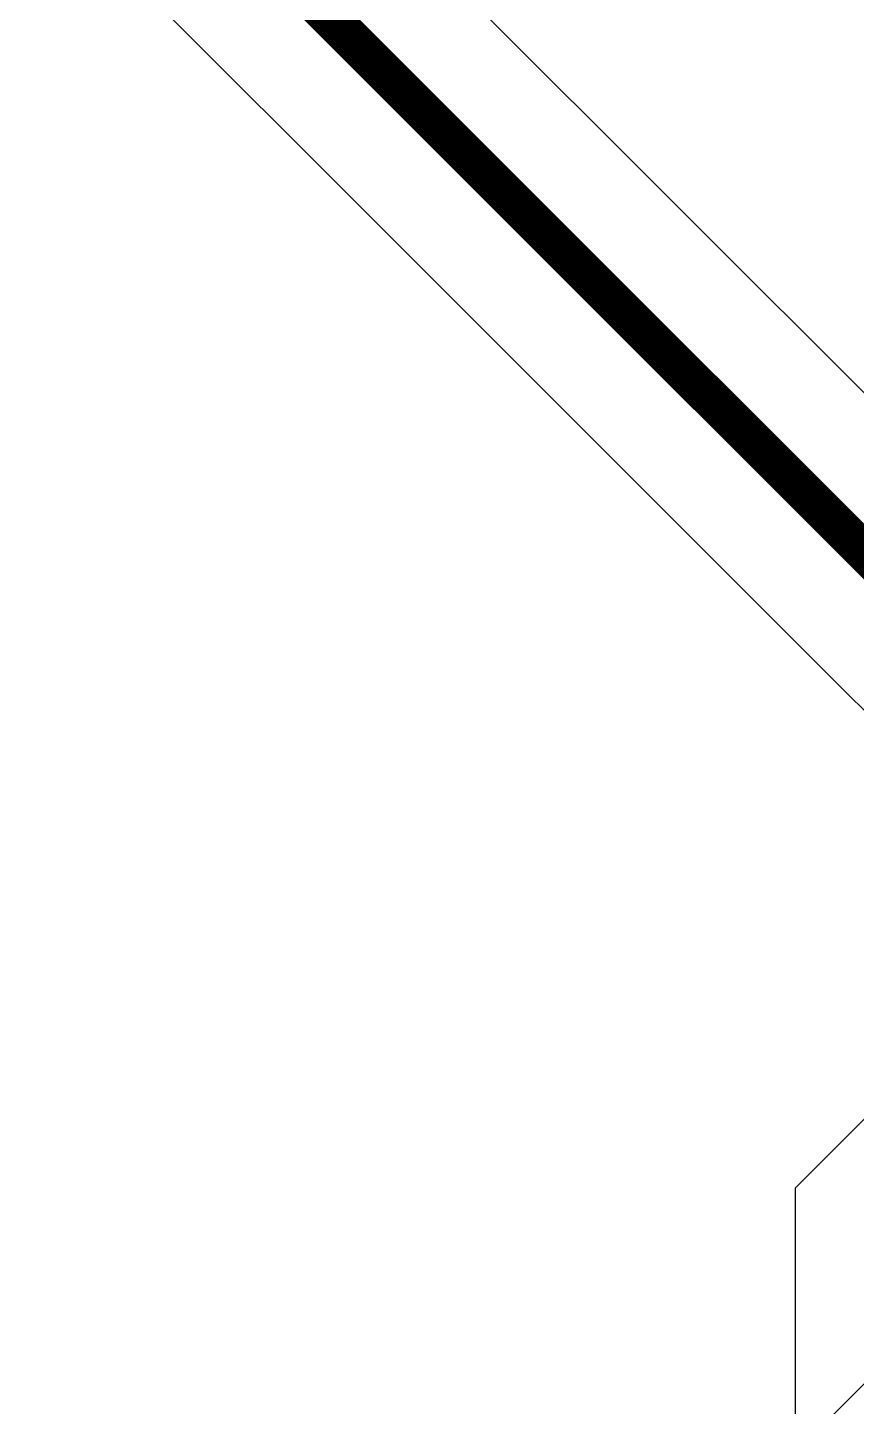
# Model space of a CAD drawing. Extents: x 0 to 323, y 0 to 320.
# Drawn here: x 101.79 to 104.93, y 93.26 to 98.49 of the extents above; entities that cross this region are included whole.
import ezdxf

# ---------------------------------------------------------------- set-up
doc = ezdxf.new("R2010")
doc.units = 0
doc.header["$MEASUREMENT"] = 0
doc.layers.add('ETCH_BOTTOM', color=7, linetype='CONTINUOUS')
doc.layers.add('ETCH_TOP', color=2, linetype='CONTINUOUS')

msp = doc.modelspace()

# ---------------------------------------------------------------- linework, layer by layer
at = {"layer": 'ETCH_BOTTOM'}
for points, format in [([(59.3656, 111.7701), (90.2943, 111.7701), (107.6018, 94.4626, 0.668179), (107.7749, 94.5343), (107.7749, 100.7472), (112.5448, 105.5171), (112.4888, 105.5995, -3.777381), (112.8453, 106.0744, 0.714948), (113.0176, 105.9899), (115.5775, 108.5498, 0.542996), (115.5421, 108.7161, -0.663408), (115.4807, 110.5579, 0.639881), (115.4807, 110.7421, -1.433756), (116.8079, 112.0693, 0.639881), (116.9921, 112.0693, -0.63966), (118.8079, 112.0693, 0.639881), (118.9921, 112.0693, -0.63966), (120.8079, 112.0693, 0.639881), (120.9921, 112.0693, -0.63966), (122.8079, 112.0693, 0.639881), (122.9921, 112.0693, -0.63966), (124.8079, 112.0693, 0.639881), (124.9921, 112.0693, -0.63966), (126.8079, 112.0693, 0.639881)], "xyb"), ([(44.45, 110.8, 0.15, 0.15, 0), (58.9967, 110.8, 0.15, 0.15, 0), (59.5417, 111.345, 0.15, 0.15, 0), (90.1182, 111.345, 0.15, 0.15, 0), (107.795, 93.6682, 0.15, 0.15, 0), (107.795, 85.9818, 0.15, 0.15, 0), (104.2882, 82.475, 0.15, 0.15, 0), (103.5618, 82.475, 0.15, 0.15, 0), (98.575, 77.4882, 0.15, 0.15, 0), (98.575, 75.2617, 0.15, 0.15, 0), (98.15, 74.8367, 0.15, 0.15, 0), (98.15, 68.05, 0.15, 0.15, 0), (95.275, 65.175, 0.15, 0.15, 0), (95.275, 62.425, 0.15, 0.15, 0), (95.975, 61.725, 0.15, 0.15, 0), (95.975, 61.075, 0.15, 0.15, 0), (94.915, 60.015, 0.15, 0.15, 0), (94.915, 49.2483, 0.15, 0.15, 0), (95.675, 48.4883, 0.15, 0.15, 0), (95.675, 48.0117, 0.15, 0.15, 0), (95.25, 47.5867, 0.15, 0.15, 0), (95.25, 46.6, 0.15, 0.15, 0)], "xyseb"), ([(67.1198, 110.9199), (89.9421, 110.9199), (100.6113, 100.2508, -0.513867), (100.5844, 100.0881, 1.394973), (101.3881, 99.2844, -0.513867), (101.5508, 99.3113), (106.0612, 94.8009, -0.434813), (106.056, 94.6527, 0.192837), (105.8525, 94.2555), (105.8508, 94.2373), (100.4499, 88.8364), (100.4499, 88.7378), (100.3622, 88.6501), (98.5122, 88.6501), (98.0009, 88.1388, -0.434592), (97.8527, 88.1439, 0.719488), (96.8013, 87.7085, -0.434609), (96.7002, 87.6001), (95.4856, 87.6001, -0.478266), (95.3865, 87.723, 0.874572), (94.2678, 88.1274), (94.2536, 88.1001), (71.4773, 88.1001, -0.604613)], "xyb")]:
    msp.add_lwpolyline(points, format=format, dxfattribs=at)
at = {"layer": 'ETCH_TOP'}
msp.add_lwpolyline([(108.7999, 98.5001), (108.7999, 98.19), (104.6999, 94.09), (104.6999, 90.7501), (101.6999, 90.7501), (101.6999, 88.9501), (98.8001, 88.9501), (98.8001, 91.6501), (94.4314, 91.6501, -0.668179), (94.3597, 91.8232), (98.7001, 96.1636), (98.7001, 98.1999), (101.0001, 98.1999), (101.0001, 98.9163)], format="xyb", dxfattribs=at)

doc.saveas('drawing.dxf')
